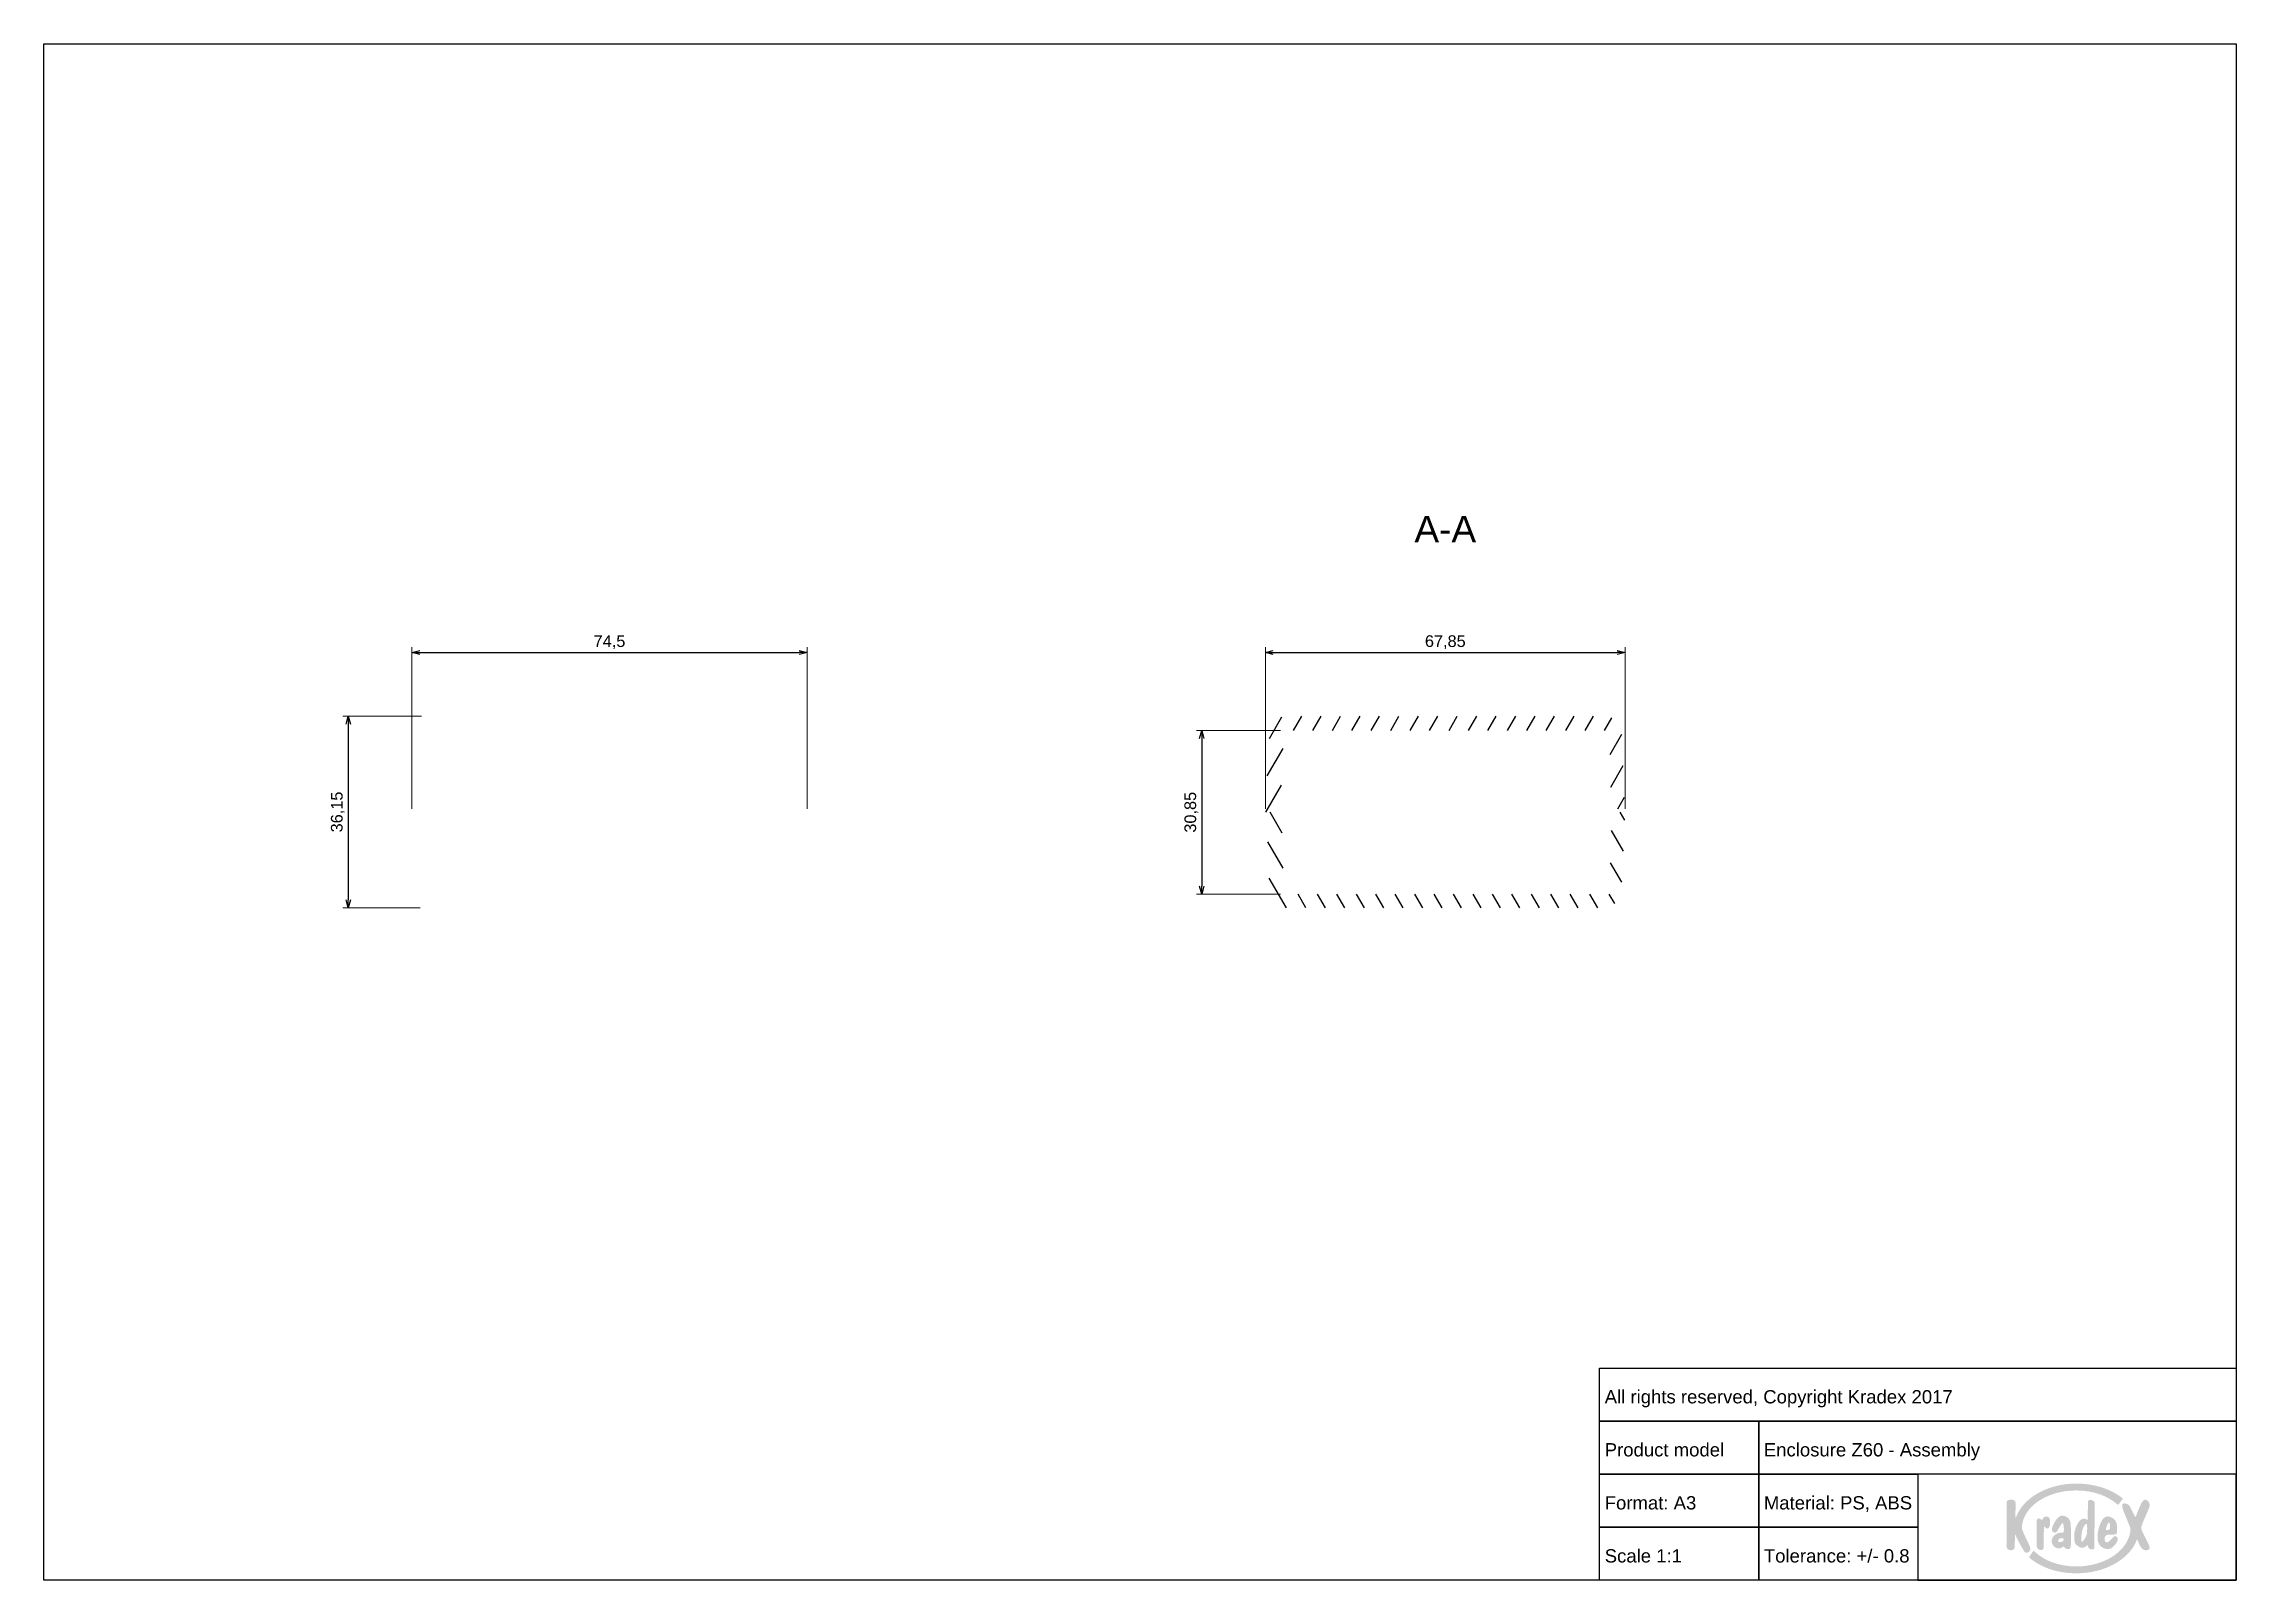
# Paper-space layout 'Assembly' of a CAD drawing. Header units: millimetres. Extents: x 0 to 413, y 1 to 290.
import ezdxf

# ---------------------------------------------------------------- set-up
doc = ezdxf.new("R2010")
doc.units = ezdxf.units.MM
doc.layers.add('MD_Annotation', color=7, linetype='Continuous', lineweight=25)
doc.layers.add('MD_Hatching', color=7, linetype='Continuous', lineweight=25)
doc.layers.add('Tabelka', color=7, linetype='Continuous')
doc.styles.get("Standard").update_dxf_attribs({"font": 'arial.ttf'})
doc.dimstyles.new('ISO-25', dxfattribs={"dimtxt": 2.2, "dimasz": 1.5, "dimexe": 1, "dimexo": 0.625, "dimtad": 1, "dimrnd": 0.05, "dimtxsty": 'Standard', "dimblk": 'OPEN30', "dimcen": 2.5, "dimadec": 0, "dimazin": 0, "dimtfac": 1, "dimtmove": 0, "dimatfit": 3, "dimfxl": 1, "dimlwe": 18, "dimarcsym": 0})

# ---------------------------------------------------------------- blocks, each defined once
blk = doc.blocks.new('_Open30')
at = {"color": 0, "linetype": 'ByBlock', "lineweight": -2}
for p, q in [((-1, 0.27), (0, 0)), ((0, 0), (-1, -0.27)), ((0, 0), (-1, 0))]:
    blk.add_line(p, q, dxfattribs=at)
blk = doc.blocks.new('*D11')
at = {"layer": 'Defpoints', "color": 0, "transparency": 16777216}
for p in [(144.11, 175.43), (69.59, 145.33), (144.11, 145.33)]:
    blk.add_point(p, dxfattribs=at)
at = {"layer": 'MD_Annotation', "color": 0, "lineweight": 18, "transparency": 16777216}
for p, q in [((69.59, 145.95), (69.59, 176.43)), ((144.11, 145.95), (144.11, 176.43))]:
    blk.add_line(p, q, dxfattribs=at)
at = {"layer": 'MD_Annotation', "color": 0, "lineweight": -2, "transparency": 16777216}
blk.add_line((71.09, 175.43), (142.61, 175.43), dxfattribs=at)
at = {"layer": 'MD_Annotation', "color": 0, "lineweight": -2, "transparency": 16777216, "xscale": 1.5, "yscale": 1.5, "zscale": 1.5, "rotation": 180}
blk.add_blockref('_Open30', (69.59, 175.43), dxfattribs=at)
at = {"layer": 'MD_Annotation', "color": 0, "lineweight": -2, "transparency": 16777216, "xscale": 1.5, "yscale": 1.5, "zscale": 1.5}
blk.add_blockref('_Open30', (144.11, 175.43), dxfattribs=at)
at = {"layer": 'MD_Annotation', "color": 0, "transparency": 16777216, "insert": (106.85, 177.37), "char_height": 2.2, "attachment_point": 5}
blk.add_mtext('74,5', dxfattribs=at)
blk = doc.blocks.new('*D12')
at = {"layer": 'Defpoints', "color": 0, "transparency": 16777216}
for p in [(72.04, 163.43), (57.59, 127.29), (71.81, 127.29)]:
    blk.add_point(p, dxfattribs=at)
at = {"layer": 'MD_Annotation', "color": 0, "lineweight": 18, "transparency": 16777216}
for p, q in [((71.42, 163.43), (56.59, 163.43)), ((71.18, 127.29), (56.59, 127.29))]:
    blk.add_line(p, q, dxfattribs=at)
at = {"layer": 'MD_Annotation', "color": 0, "lineweight": -2, "transparency": 16777216}
blk.add_line((57.59, 161.93), (57.59, 128.79), dxfattribs=at)
at = {"layer": 'MD_Annotation', "color": 0, "lineweight": -2, "transparency": 16777216, "xscale": 1.5, "yscale": 1.5, "zscale": 1.5}
for p, rotation in [((57.59, 163.43), 90), ((57.59, 127.29), 270)]:
    blk.add_blockref('_Open30', p, dxfattribs=dict(at, rotation=rotation))
at = {"layer": 'MD_Annotation', "color": 0, "transparency": 16777216, "insert": (55.64, 145.36), "char_height": 2.2, "attachment_point": 5, "rotation": 90}
blk.add_mtext('36,15', dxfattribs=at)
blk = doc.blocks.new('*D13')
at = {"layer": 'Defpoints', "color": 0, "transparency": 16777216}
for p in [(298.32, 175.43), (230.48, 145.33), (298.32, 145.33)]:
    blk.add_point(p, dxfattribs=at)
at = {"layer": 'MD_Annotation', "color": 0, "lineweight": 18, "transparency": 16777216}
for p, q in [((230.48, 145.95), (230.48, 176.43)), ((298.32, 145.95), (298.32, 176.43))]:
    blk.add_line(p, q, dxfattribs=at)
at = {"layer": 'MD_Annotation', "color": 0, "lineweight": -2, "transparency": 16777216}
blk.add_line((231.98, 175.43), (296.82, 175.43), dxfattribs=at)
at = {"layer": 'MD_Annotation', "color": 0, "lineweight": -2, "transparency": 16777216, "xscale": 1.5, "yscale": 1.5, "zscale": 1.5, "rotation": 180}
blk.add_blockref('_Open30', (230.48, 175.43), dxfattribs=at)
at = {"layer": 'MD_Annotation', "color": 0, "lineweight": -2, "transparency": 16777216, "xscale": 1.5, "yscale": 1.5, "zscale": 1.5}
blk.add_blockref('_Open30', (298.32, 175.43), dxfattribs=at)
at = {"layer": 'MD_Annotation', "color": 0, "transparency": 16777216, "insert": (264.4, 177.37), "char_height": 2.2, "attachment_point": 5}
blk.add_mtext('67,85', dxfattribs=at)
blk = doc.blocks.new('*D14')
at = {"layer": 'Defpoints', "color": 0, "transparency": 16777216}
for p in [(233.98, 160.73), (218.48, 129.89), (233.98, 129.89)]:
    blk.add_point(p, dxfattribs=at)
at = {"layer": 'MD_Annotation', "color": 0, "lineweight": 18, "transparency": 16777216}
for p, q in [((233.35, 160.73), (217.48, 160.73)), ((233.35, 129.89), (217.48, 129.89))]:
    blk.add_line(p, q, dxfattribs=at)
at = {"layer": 'MD_Annotation', "color": 0, "lineweight": -2, "transparency": 16777216}
blk.add_line((218.48, 159.23), (218.48, 131.39), dxfattribs=at)
at = {"layer": 'MD_Annotation', "color": 0, "lineweight": -2, "transparency": 16777216, "xscale": 1.5, "yscale": 1.5, "zscale": 1.5}
for p, rotation in [((218.48, 160.73), 90), ((218.48, 129.89), 270)]:
    blk.add_blockref('_Open30', p, dxfattribs=dict(at, rotation=rotation))
at = {"layer": 'MD_Annotation', "color": 0, "transparency": 16777216, "insert": (216.53, 145.31), "char_height": 2.2, "attachment_point": 5, "rotation": 90}
blk.add_mtext('30,85', dxfattribs=at)

psp = doc.layouts.new('Assembly')

# ---------------------------------------------------------------- hatches: boundary and pattern name
at = {"layer": 'MD_Hatching'}
h = psp.add_hatch(dxfattribs=at)
h.set_pattern_fill('ANSI31', color=256, angle=15, style=0)
edge = h.paths.add_edge_path(flags=0)
edge.add_line((233.258, 144.697), (233.258, 145.327))
edge.add_line((233.258, 145.327), (233.978, 160.727))
edge.add_line((233.978, 160.727), (295.378, 160.727))
edge.add_line((295.378, 160.727), (295.683, 146.467))
edge.add_line((295.683, 146.467), (296.898, 146.467))
edge.add_line((296.898, 146.467), (296.898, 145.327))
edge.add_line((296.898, 145.327), (298.298, 145.327))
edge.add_line((298.298, 145.327), (297.685, 160.31))
edge.add_ellipse((294.438, 160.177), major_axis=(3.247, 0.133), ratio=1, start_angle=0, end_angle=87.65882)
edge.add_line((294.438, 163.427), (234.537, 163.427))
edge.add_ellipse((234.537, 160.177), major_axis=(0, 3.25), ratio=1, start_angle=360, end_angle=446.90082)
edge.add_line((231.291, 160.353), (230.478, 145.327))
edge.add_line((230.478, 145.327), (230.738, 145.327))
edge.add_line((230.738, 145.327), (232.238, 145.327))
edge.add_line((232.238, 145.327), (232.238, 144.697))
edge.add_line((232.238, 144.697), (233.258, 144.697))
h = psp.add_hatch(dxfattribs=at)
h.set_pattern_fill('ANSI31', color=256, angle=75, style=0)
edge = h.paths.add_edge_path(flags=0)
edge.add_line((234.813, 127.287), (294.121, 127.287))
edge.add_ellipse((294.121, 130.787), major_axis=(0, -3.5), ratio=1, start_angle=0, end_angle=87.27067)
edge.add_line((297.617, 130.62), (298.318, 145.327))
edge.add_line((298.318, 145.327), (298.298, 145.327))
edge.add_line((298.298, 145.327), (296.898, 145.327))
edge.add_line((296.898, 145.327), (296.798, 145.327))
edge.add_line((296.798, 145.327), (296.798, 146.057))
edge.add_line((296.798, 146.057), (295.778, 146.057))
edge.add_line((295.778, 146.057), (295.778, 145.327))
edge.add_line((295.778, 145.327), (295.428, 129.887))
edge.add_line((295.428, 129.887), (233.928, 129.887))
edge.add_line((233.928, 129.887), (233.603, 144.227))
edge.add_line((233.603, 144.227), (232.238, 144.227))
edge.add_line((232.238, 144.227), (232.238, 144.697))
edge.add_line((232.238, 144.697), (232.238, 145.327))
edge.add_line((232.238, 145.327), (230.738, 145.327))
edge.add_line((230.738, 145.327), (231.315, 130.649))
edge.add_ellipse((234.813, 130.787), major_axis=(-3.497, -0.138), ratio=1, start_angle=0, end_angle=87.74617)
at = {"layer": 'Tabelka', "true_color": 0x00539f}
h = psp.add_hatch(color=154, dxfattribs=at)
h.dxf.hatch_style = 2
edge = h.paths.add_edge_path()
edge.add_spline(control_points=[(374.4, 7.291), (374.4, 7.291), (373.458, 9.308), (373.458, 9.308), (372.975, 10.322), (373.083, 10.415), (373.09, 10.696), (373.101, 10.824), (373.146, 11.07), (373.22, 11.439), (374.094, 14.929), (378.297, 17.44), (383.379, 17.44), (386.487, 17.44), (389.258, 16.41), (391.088, 14.808), (391.159, 14.745), (391.251, 14.719), (391.315, 14.808), (391.355, 14.864), (391.986, 15.697), (392.028, 15.751), (392.094, 15.836), (392.113, 15.932), (391.994, 16.024), (389.85, 17.691), (386.783, 18.731), (383.379, 18.731), (378.309, 18.731), (373.99, 16.42), (372.343, 13.182), (372.297, 13.086), (372.285, 13.059), (372.23, 12.946), (371.94, 12.244), (371.86, 12.131), (371.873, 12.93), (371.873, 12.93), (371.902, 15.067), (371.902, 15.067), (371.91, 15.573), (371.52, 15.702), (370.894, 15.687), (370.421, 15.677), (370.214, 15.474), (370.213, 15.123), (370.213, 15.123), (370.185, 6.943), (370.185, 6.943), (370.184, 6.556), (370.452, 6.172), (370.962, 6.154), (371.498, 6.136), (371.693, 6.457), (371.706, 6.718), (371.757, 7.752), (371.783, 8.272), (371.783, 8.595), (371.769, 9.415), (371.889, 9.015), (372.065, 8.637), (372.439, 7.826), (372.964, 6.854), (373.499, 5.981), (373.68, 5.687), (374.059, 5.607), (374.365, 5.809), (374.947, 6.192), (374.583, 6.886), (374.4, 7.291), (374.4, 7.291), (374.4, 7.291), (374.4, 7.291)], knot_values=[0, 0, 0, 0, 1, 1, 1, 2, 2, 2, 3, 3, 3, 4, 4, 4, 5, 5, 5, 6, 6, 6, 7, 7, 7, 8, 8, 8, 9, 9, 9, 10, 10, 10, 11, 11, 11, 12, 12, 12, 13, 13, 13, 14, 14, 14, 15, 15, 15, 16, 16, 16, 17, 17, 17, 18, 18, 18, 19, 19, 19, 20, 20, 20, 21, 21, 21, 22, 22, 22, 23, 23, 23, 24, 24, 24, 24], degree=3, periodic=0)
edge = h.paths.add_edge_path()
edge.add_spline(control_points=[(377.556, 10.414), (377.786, 9.987), (378.382, 10.376), (378.382, 11.011), (378.382, 11.162), (378.382, 11.806), (378.382, 11.806), (378.382, 12.279), (378.072, 12.506), (377.748, 12.506), (377.398, 12.506), (377.217, 12.412), (377.112, 12.234), (377.071, 12.164), (377.026, 11.847), (376.849, 11.865), (376.673, 11.882), (376.626, 12.163), (376.319, 12.169), (376.067, 12.169), (375.848, 12.04), (375.848, 11.516), (375.848, 11.516), (375.848, 7.127), (375.848, 7.127), (375.848, 6.758), (376.055, 6.191), (376.598, 6.191), (377.099, 6.191), (377.211, 6.475), (377.215, 6.676), (377.215, 6.676), (377.207, 8.874), (377.229, 9.968), (377.242, 10.63), (377.305, 10.878), (377.556, 10.414), (377.556, 10.414), (377.556, 10.414), (377.556, 10.414)], knot_values=[0, 0, 0, 0, 1, 1, 1, 2, 2, 2, 3, 3, 3, 4, 4, 4, 5, 5, 5, 6, 6, 6, 7, 7, 7, 8, 8, 8, 9, 9, 9, 10, 10, 10, 11, 11, 11, 12, 12, 12, 13, 13, 13, 13], degree=3, periodic=0)
edge = h.paths.add_edge_path()
edge.add_spline(control_points=[(380.113, 9.439), (379.525, 9.316), (378.763, 8.808), (378.708, 8.053), (378.635, 7.063), (379.492, 6.305), (380.421, 6.565), (380.886, 6.695), (380.88, 7.04), (381.115, 6.729), (381.236, 6.568), (381.403, 6.369), (381.715, 6.369), (382.059, 6.369), (382.236, 6.493), (382.29, 6.801), (382.362, 7.207), (382.315, 11.04), (382.292, 11.179), (382.22, 11.625), (382.082, 11.983), (381.812, 12.229), (381.539, 12.477), (380.959, 12.729), (380.581, 12.676), (379.876, 12.579), (379.309, 11.602), (379.045, 11.075), (378.949, 10.883), (378.562, 10.051), (378.852, 9.762), (378.852, 9.762), (379.015, 9.598), (379.015, 9.598), (379.257, 9.357), (379.567, 9.472), (379.695, 9.688), (379.695, 9.688), (380.236, 10.591), (380.502, 11.045), (380.601, 11.214), (381.001, 11.728), (381.005, 10.024), (381.007, 9.173), (380.774, 9.576), (380.113, 9.439), (380.113, 9.439), (380.113, 9.439), (380.113, 9.439)], knot_values=[0, 0, 0, 0, 1, 1, 1, 2, 2, 2, 3, 3, 3, 4, 4, 4, 5, 5, 5, 6, 6, 6, 7, 7, 7, 8, 8, 8, 9, 9, 9, 10, 10, 10, 11, 11, 11, 12, 12, 12, 13, 13, 13, 14, 14, 14, 15, 15, 15, 16, 16, 16, 16], degree=3, periodic=0)
edge = h.paths.add_edge_path()
edge.add_spline(control_points=[(380.498, 7.729), (380.118, 7.685), (379.624, 7.769), (379.985, 8.156), (380.212, 8.4), (380.399, 8.419), (380.652, 8.451), (381.082, 8.505), (381.111, 7.801), (380.498, 7.729)], knot_values=[0, 0, 0, 0, 1, 1, 1, 2, 2, 2, 3, 3, 3, 3], degree=3, periodic=0)
edge = h.paths.add_edge_path()
edge.add_spline(control_points=[(386.384, 6.308), (386.674, 6.308), (386.735, 6.382), (386.737, 6.589), (386.737, 6.589), (386.82, 15.036), (386.82, 15.036), (386.824, 15.508), (386.259, 15.655), (385.958, 15.655), (385.713, 15.655), (385.56, 15.554), (385.554, 15.281), (385.554, 15.281), (385.472, 11.866), (385.472, 11.866), (384.065, 13.004), (382.946, 10.293), (382.946, 8.919), (382.946, 7.545), (383.043, 7.442), (383.455, 7.101), (383.78, 6.831), (384.073, 6.645), (384.445, 6.645), (384.721, 6.645), (384.893, 6.692), (385.182, 6.914), (385.471, 7.135), (385.557, 7.15), (385.557, 7.15), (385.557, 7.15), (385.557, 6.859), (385.557, 6.859), (385.557, 6.565), (385.907, 6.308), (386.384, 6.308)], knot_values=[0, 0, 0, 0, 1, 1, 1, 2, 2, 2, 3, 3, 3, 4, 4, 4, 5, 5, 5, 6, 6, 6, 7, 7, 7, 8, 8, 8, 9, 9, 9, 10, 10, 10, 11, 11, 11, 12, 12, 12, 12], degree=3, periodic=0)
edge = h.paths.add_edge_path()
edge.add_spline(control_points=[(385.118, 8.63), (384.366, 7.389), (384.294, 7.54), (384.294, 8.498), (384.294, 10.08), (384.907, 11.124), (385.254, 11.124), (385.336, 11.124), (385.388, 11.04), (385.388, 10.864), (385.388, 10.127), (385.464, 9.201), (385.118, 8.63), (385.118, 8.63), (385.118, 8.63), (385.118, 8.63)], knot_values=[0, 0, 0, 0, 1, 1, 1, 2, 2, 2, 3, 3, 3, 4, 4, 4, 5, 5, 5, 5], degree=3, periodic=0)
edge = h.paths.add_edge_path()
edge.add_spline(control_points=[(389.492, 9.095), (389.492, 9.095), (390.616, 9.136), (390.616, 9.136), (390.9, 9.169), (391, 9.239), (391, 9.569), (391, 9.569), (391, 10.786), (391, 10.786), (391, 11.449), (390.571, 11.953), (390.321, 12.145), (390.076, 12.335), (389.597, 12.551), (389.208, 12.534), (388.481, 12.526), (387.981, 11.545), (387.757, 10.874), (387.502, 10.107), (387.353, 9.558), (387.353, 8.481), (387.353, 7.405), (387.907, 6.919), (388.132, 6.77), (388.92, 6.249), (389.724, 6.275), (390.195, 6.747), (390.499, 7.049), (390.93, 7.43), (391.129, 8.003), (391.191, 8.158), (391.194, 8.457), (391.022, 8.63), (390.832, 8.825), (390.588, 8.908), (390.33, 8.65), (390.33, 8.65), (389.54, 7.837), (389.54, 7.837), (389.076, 7.36), (388.517, 7.777), (388.672, 8.45), (388.8, 9.015), (389.065, 9.079), (389.492, 9.095)], knot_values=[0, 0, 0, 0, 1, 1, 1, 2, 2, 2, 3, 3, 3, 4, 4, 4, 5, 5, 5, 6, 6, 6, 7, 7, 7, 8, 8, 8, 9, 9, 9, 10, 10, 10, 11, 11, 11, 12, 12, 12, 13, 13, 13, 14, 14, 14, 15, 15, 15, 15], degree=3, periodic=0)
edge = h.paths.add_edge_path()
edge.add_spline(control_points=[(388.924, 10.239), (389.036, 10.542), (389.263, 11.388), (389.53, 11.378), (389.621, 11.375), (389.683, 11.262), (389.69, 11.092), (389.704, 10.755), (389.684, 10.662), (389.684, 10.397), (389.684, 10.194), (389.665, 10.099), (389.493, 10.041), (389.052, 9.892), (388.814, 9.944), (388.924, 10.239), (388.924, 10.239), (388.924, 10.239), (388.924, 10.239)], knot_values=[0, 0, 0, 0, 1, 1, 1, 2, 2, 2, 3, 3, 3, 4, 4, 4, 5, 5, 5, 6, 6, 6, 6], degree=3, periodic=0)
edge = h.paths.add_edge_path()
edge.add_spline(control_points=[(395.857, 9.549), (395.528, 10.214), (395.469, 10.444), (395.964, 11.589), (395.964, 11.589), (397.023, 14.032), (397.023, 14.032), (397.224, 14.496), (397.262, 15.1), (396.858, 15.427), (396.119, 16.025), (395.832, 15.605), (395.13, 13.964), (394.389, 12.234), (394.639, 12.082), (394.138, 13.014), (394.138, 13.014), (393.509, 14.329), (393.509, 14.329), (393.296, 14.775), (392.902, 14.907), (392.583, 14.969), (391.831, 15.116), (391.874, 14.475), (392.282, 13.463), (392.282, 13.463), (393.098, 11.441), (393.098, 11.441), (393.452, 10.563), (393.697, 10.181), (393.476, 9.344), (393.398, 9.049), (393.304, 8.769), (393.199, 8.498), (393.177, 8.439), (393.17, 8.424), (393.128, 8.321), (391.925, 5.32), (387.94, 3.108), (383.379, 3.108), (380.107, 3.108), (377.219, 4.191), (375.426, 5.967), (375.353, 6.037), (375.263, 6.041), (375.189, 5.963), (375.125, 5.871), (374.537, 4.99), (374.495, 4.92), (374.453, 4.851), (374.481, 4.755), (374.531, 4.714), (376.807, 2.825), (379.854, 1.817), (383.379, 1.817), (388.572, 1.817), (392.965, 4.248), (394.53, 7.605), (394.549, 7.645), (394.573, 7.698), (394.595, 7.754), (394.929, 8.701), (394.882, 7.745), (395.455, 6.822), (395.947, 6.029), (396.493, 6.127), (396.825, 6.201), (397.27, 6.3), (397.247, 6.739), (396.893, 7.453), (396.893, 7.453), (395.857, 9.549), (395.857, 9.549), (395.857, 9.549), (395.857, 9.549), (395.857, 9.549)], knot_values=[0, 0, 0, 0, 1, 1, 1, 2, 2, 2, 3, 3, 3, 4, 4, 4, 5, 5, 5, 6, 6, 6, 7, 7, 7, 8, 8, 8, 9, 9, 9, 10, 10, 10, 11, 11, 11, 12, 12, 12, 13, 13, 13, 14, 14, 14, 15, 15, 15, 16, 16, 16, 17, 17, 17, 18, 18, 18, 19, 19, 19, 20, 20, 20, 21, 21, 21, 22, 22, 22, 23, 23, 23, 24, 24, 24, 25, 25, 25, 25], degree=3, periodic=0)

# ---------------------------------------------------------------- linework, layer by layer
at = {"layer": 'Tabelka'}
for points in [[(0.22, 290.193), (413.476, 290.193), (413.476, 0.521), (0.22, 0.521)], [(413.476, 30.521), (293.476, 30.521), (293.476, 40.521), (413.476, 40.521)], [(323.476, 20.521), (293.476, 20.521), (293.476, 30.521), (323.476, 30.521)], [(413.476, 20.521), (323.476, 20.521), (323.476, 30.521), (413.476, 30.521)], [(323.476, 10.521), (293.476, 10.521), (293.476, 20.521), (323.476, 20.521)], [(353.476, 10.521), (323.476, 10.521), (323.476, 20.521), (353.476, 20.521)], [(413.476, 20.521), (353.476, 20.521), (353.476, 0.521), (413.476, 0.521)], [(323.476, 0.521), (293.476, 0.521), (293.476, 10.521), (323.476, 10.521)], [(353.476, 0.521), (323.476, 0.521), (323.476, 10.521), (353.476, 10.521)]]:
    psp.add_lwpolyline(points, close=True, dxfattribs=at)

# ---------------------------------------------------------------- texts
at = {"insert": (293.476, 40.521), "char_height": 2.5, "attachment_point": 1}
psp.add_mtext_dynamic_manual_height_columns('\\P All rights reserved, Copyright Kradex 2017', width=120, gutter_width=12.5, heights=[0], dxfattribs=at)
at = {"layer": 'MD_Annotation', "color": 7, "insert": (264.398, 196.198), "char_height": 5, "width": 14.16439, "attachment_point": 8}
psp.add_mtext('A-A', dxfattribs=at)
at = {"layer": 'Tabelka', "char_height": 2.5, "attachment_point": 1}
for s, width, heights, insert in [('\\pi15;\\P\\pi0; Product model', 30, [9.962], (293.476, 30.521)), ('\\P Enclosure Z60 - Assembly ', 90, [0], (323.476, 30.521)), ('\\P Format: A3', 30, [0], (293.476, 20.521)), ('\\P Material: PS, ABS', 30, [0], (323.476, 20.521)), ('\\P Scale 1:1', 30, [0], (293.476, 10.521)), ('\\P Tolerance: +/- 0.8', 30, [0], (323.476, 10.521))]:
    psp.add_mtext_dynamic_manual_height_columns(s, width=width, gutter_width=12.5, heights=heights, dxfattribs=dict(at, insert=insert))

# ---------------------------------------------------------------- dimensions: what is measured, and where the dimension line sits
at = {"layer": 'MD_Annotation'}
for base, p1, p2, angle, picture, middle in [((144.108, 175.427), (69.588, 145.327), (144.108, 145.327), 180, '*D11', (106.848, 177.37)), ((298.318, 175.427), (230.478, 145.327), (298.318, 145.327), 180, '*D13', (264.398, 177.374)), ((57.588, 127.287), (72.041, 163.427), (71.805, 127.287), 270, '*D12', (55.641, 145.357)), ((218.478, 129.887), (233.978, 160.727), (233.978, 129.887), 270, '*D14', (216.531, 145.307))]:
    dim = psp.add_linear_dim(base=base, p1=p1, p2=p2, angle=angle, dimstyle='ISO-25', override={"dimlfac": -1}, dxfattribs=at)
    dim.commit()
    dim.dimension.update_dxf_attribs({"geometry": picture, "text_midpoint": middle})

doc.saveas('drawing.dxf')
